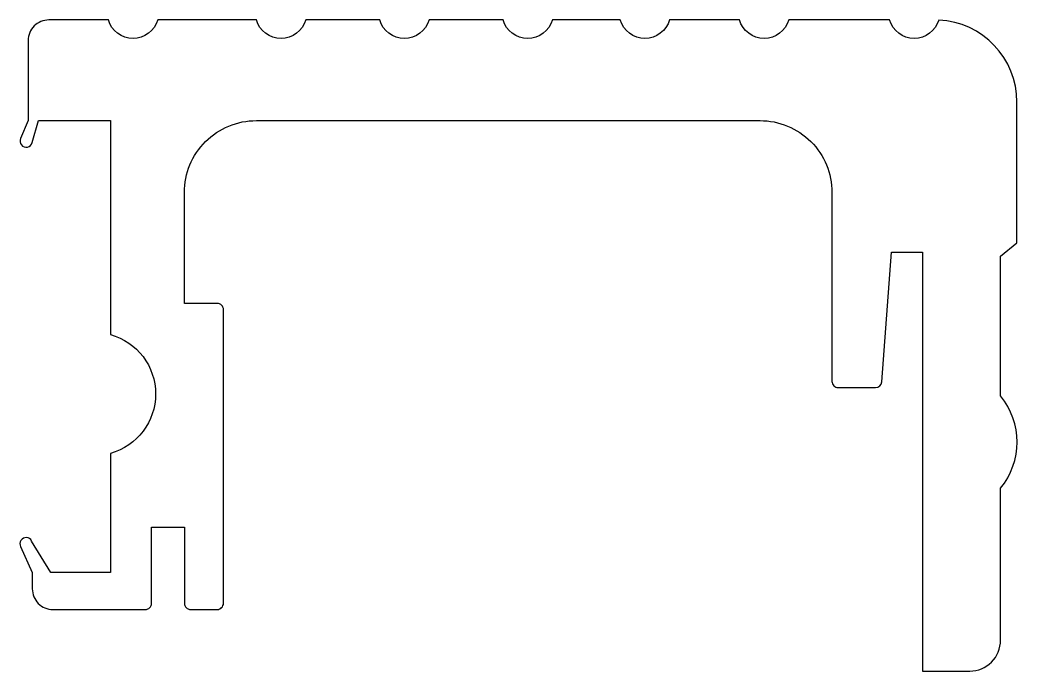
# Model space of a CAD drawing. Extents: x 936.3 to 984.8, y -17.6 to 14.1.
import ezdxf

# ---------------------------------------------------------------- set-up
doc = ezdxf.new("R2010")
doc.units = 0
doc.header["$LTSCALE"] = 15
doc.layers.get('0').update_dxf_attribs({"linetype": 'CONTINUOUS'})

msp = doc.modelspace()

# ---------------------------------------------------------------- linework, layer by layer
at = {"ltscale": 0.05}
msp.add_lwpolyline([(978.261, -3.518), (978.74, 2.804), (980.24, 2.804), (980.24, -17.596), (982.54, -17.596, 0.414214), (984.04, -16.096), (984.04, -8.696, 0.357375), (984.04, -4.196), (984.04, 2.604), (984.84, 3.252), (984.84, 10.104, 0.399743), (981.038, 14.099, -0.748395), (978.64, 14.104), (973.74, 14.104, -0.75), (971.34, 14.104), (967.94, 14.104, -0.75), (965.54, 14.104), (962.24, 14.104, -0.75), (959.84, 14.104), (956.24, 14.104, -0.75), (953.84, 14.104), (950.24, 14.104, -0.75), (947.84, 14.104), (943.04, 14.104, -0.75), (940.64, 14.104), (937.74, 14.104, 0.414214), (936.74, 13.104), (936.74, 9.204), (936.366, 8.329, 1.090647), (936.931, 8.134), (937.24, 9.204), (940.74, 9.204), (940.74, -1.213, -0.760886), (940.74, -6.996), (940.74, -12.796), (937.84, -12.796), (936.909, -11.264, 1.012614), (936.373, -11.533), (936.94, -12.796), (936.94, -13.596, 0.414214), (937.94, -14.596), (942.44, -14.596, 0.414214), (942.74, -14.296), (942.74, -10.596), (944.34, -10.596), (944.34, -14.296, 0.414214), (944.64, -14.596), (945.94, -14.596, 0.414214), (946.24, -14.296), (946.24, 0.004, 0.414214), (945.94, 0.304), (944.34, 0.304), (944.34, 5.704, -0.414214), (947.84, 9.204), (972.34, 9.204, -0.414214), (975.84, 5.704), (975.84, -3.496, 0.414214), (976.14, -3.796), (977.961, -3.796, 0.392236)], format="xyb", close=True, dxfattribs=at)

doc.saveas('drawing.dxf')
